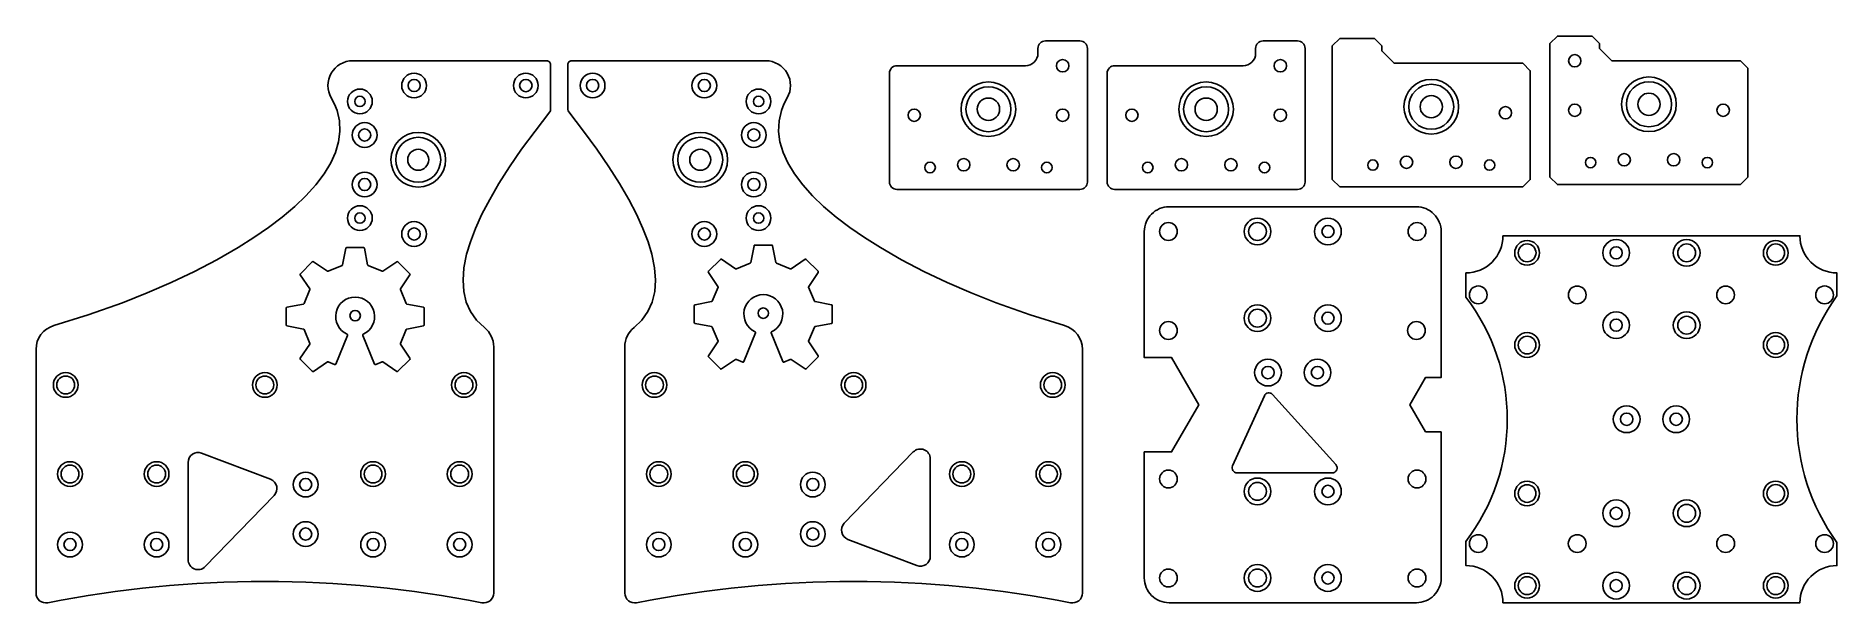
# Model space of a CAD drawing. Header units: millimetres. Extents: x 2 to 730, y 3 to 232.
import ezdxf

# ---------------------------------------------------------------- set-up
doc = ezdxf.new("R2010")
doc.units = ezdxf.units.MM

msp = doc.modelspace()

# ---------------------------------------------------------------- linework, layer by layer
for points in [[(347, 217), (347, 173, 0.414214), (350, 170), (424, 170, 0.414214), (427, 173), (427, 227, 0.414214), (424, 230), (410, 230, 0.414214), (407, 227), (407, 225, -0.414214), (402, 220), (350, 220, 0.414214)], [(435, 217), (435, 173, 0.414214), (438, 170), (512, 170, 0.414214), (515, 173), (515, 227, 0.414214), (512, 230), (498, 230, 0.414214), (495, 227), (495, 225, -0.414214), (490, 220), (438, 220, 0.414214)], [(210, 202.26), (210, 220.5, 0.414214), (208.5, 222), (130.01, 222, 0.578079), (121.36, 206.98), (122.68, 204.43), (123.67, 201.87), (124.63, 197.68), (124.82, 193.46), (124.27, 189.22), (123.02, 184.97), (121.11, 180.72), (118.42, 176.27), (115.08, 171.85), (111.13, 167.46), (106.61, 163.12), (101.56, 158.84), (96.02, 154.64), (90.04, 150.52), (83.66, 146.5), (75.12, 141.6), (66.1, 136.9), (56.67, 132.42), (46.92, 128.18), (36.92, 124.22), (23.12, 119.31), (9.23, 115, 0.334314), (2, 105.39), (2, 6.9, 0.472916), (6.78, 2.98, -0.098411), (182.22, 2.98, 0.472916), (187, 6.9), (187, 106.41, 0.22725), (183.26, 114.21), (180.11, 117.24), (177.67, 120.67), (175.93, 124.52), (174.92, 128.73), (174.61, 133.36), (174.99, 138.38), (176.08, 143.81), (177.6, 148.89), (179.67, 154.28), (182.27, 159.97), (185.4, 165.98), (189.14, 172.41), (193.44, 179.16), (198.3, 186.23), (203.71, 193.62), (209.67, 201.33, 0.169293)], [(305.64, 206.98, 0.578079), (296.99, 222), (218.5, 222, 0.414214), (217, 220.5), (217, 202.26, 0.169293), (217.33, 201.33), (223.29, 193.62), (228.7, 186.23), (233.56, 179.16), (237.86, 172.41), (241.6, 165.98), (244.73, 159.97), (247.33, 154.28), (249.4, 148.89), (250.92, 143.81), (252.01, 138.38), (252.39, 133.36), (252.08, 128.73), (251.07, 124.52), (249.33, 120.67), (246.89, 117.24), (243.74, 114.21, 0.22725), (240, 106.41), (240, 6.9, 0.472916), (244.78, 2.98, -0.098411), (420.22, 2.98, 0.472916), (425, 6.9), (425, 105.39, 0.334314), (417.77, 115), (403.88, 119.31), (390.08, 124.22), (380.08, 128.18), (370.33, 132.42), (360.9, 136.9), (351.88, 141.6), (343.34, 146.5), (336.96, 150.52), (330.98, 154.64), (325.44, 158.84), (320.39, 163.12), (315.87, 167.46), (311.92, 171.85), (308.58, 176.27), (305.89, 180.72), (303.98, 184.97), (302.73, 189.22), (302.18, 193.46), (302.37, 197.68), (303.33, 201.87), (304.32, 204.43)], [(563.65, 72), (570, 72), (570, 13, -0.414214), (560, 3), (460, 3, -0.414214), (450, 13), (450, 63.95), (461, 63.95), (472, 83), (461, 102.05), (450, 102.05), (450, 153, -0.414214), (460, 163), (560, 163, -0.414214), (570, 153), (570, 94), (563.65, 94), (557.3, 83)], [(134.29, 111.48, 4.564396), (127.71, 111.48, -0.401467), (127.89, 111.02), (123.17, 99.45, -0.415695), (122.69, 99.25), (120.13, 100.31, 0.252019), (119.79, 100.28), (114.15, 96.46, -0.359432), (113.69, 96.51), (108.87, 101.33, -0.359432), (108.83, 101.78), (112.65, 107.43, 0.252019), (112.68, 107.76), (110.36, 113.37, 0.252019), (110.09, 113.58), (103.41, 114.87, -0.359432), (103.11, 115.23), (103.11, 122.04, -0.359432), (103.41, 122.4), (110.09, 123.69, 0.252019), (110.36, 123.9), (112.68, 129.51, 0.252019), (112.65, 129.84), (108.83, 135.49, -0.359432), (108.87, 135.94), (113.69, 140.76, -0.359432), (114.15, 140.81), (119.79, 136.99, 0.252019), (120.13, 136.96), (125.73, 139.28, 0.252019), (125.95, 139.54), (127.24, 146.23, -0.359432), (127.59, 146.52), (134.41, 146.52, -0.359432), (134.76, 146.23), (136.05, 139.54, 0.252019), (136.27, 139.28), (141.87, 136.96, 0.252019), (142.21, 136.99), (147.85, 140.81, -0.359432), (148.31, 140.76), (153.13, 135.94, -0.359432), (153.17, 135.49), (149.35, 129.84, 0.252019), (149.32, 129.51), (151.64, 123.9, 0.252019), (151.91, 123.69), (158.59, 122.4, -0.359432), (158.89, 122.04), (158.89, 115.23, -0.359432), (158.59, 114.87), (151.91, 113.58, 0.252019), (151.64, 113.37), (149.32, 107.76, 0.252019), (149.35, 107.43), (153.17, 101.78, -0.359432), (153.13, 101.33), (148.31, 96.51, -0.359432), (147.85, 96.46), (142.21, 100.28, 0.252019), (141.87, 100.31), (139.31, 99.25, -0.415695), (138.83, 99.45), (134.11, 111.02, -0.401467)], [(299.29, 112.48, 4.564396), (292.71, 112.48, -0.401467), (292.89, 112.02), (288.17, 100.45, -0.415695), (287.69, 100.25), (285.13, 101.31, 0.252019), (284.79, 101.28), (279.15, 97.46, -0.359432), (278.69, 97.51), (273.87, 102.33, -0.359432), (273.83, 102.78), (277.65, 108.43, 0.252019), (277.68, 108.76), (275.36, 114.37, 0.252019), (275.09, 114.58), (268.41, 115.87, -0.359432), (268.11, 116.23), (268.11, 123.04, -0.359432), (268.41, 123.4), (275.09, 124.69, 0.252019), (275.36, 124.9), (277.68, 130.51, 0.252019), (277.65, 130.84), (273.83, 136.49, -0.359432), (273.87, 136.94), (278.69, 141.76, -0.359432), (279.15, 141.81), (284.79, 137.99, 0.252019), (285.13, 137.96), (290.73, 140.28, 0.252019), (290.95, 140.54), (292.24, 147.23, -0.359432), (292.59, 147.52), (299.41, 147.52, -0.359432), (299.76, 147.23), (301.05, 140.54, 0.252019), (301.27, 140.28), (306.87, 137.96, 0.252019), (307.21, 137.99), (312.85, 141.81, -0.359432), (313.31, 141.76), (318.13, 136.94, -0.359432), (318.17, 136.49), (314.35, 130.84, 0.252019), (314.32, 130.51), (316.64, 124.9, 0.252019), (316.91, 124.69), (323.59, 123.4, -0.359432), (323.89, 123.04), (323.89, 116.23, -0.359432), (323.59, 115.87), (316.91, 114.58, 0.252019), (316.64, 114.37), (314.32, 108.76, 0.252019), (314.35, 108.43), (318.17, 102.78, -0.359432), (318.13, 102.33), (313.31, 97.51, -0.359432), (312.85, 97.46), (307.21, 101.28, 0.252019), (306.87, 101.31), (304.31, 100.25, -0.415695), (303.83, 100.45), (299.11, 112.02, -0.401467)], [(595, 151.27), (715.01, 151.27, 0.414214), (730.01, 136.27), (730.01, 126.96, 0.325511), (730.01, 27.31), (730.01, 18, 0.414214), (715.01, 3), (595, 3, 0.414214), (580, 18), (580, 27.74, 0.338655), (580, 126.53), (580, 136.27, 0.414214)], [(487.49, 55.47), (525.96, 55.47, 0.649997), (527.44, 58.81), (501.84, 87.16, 0.540099), (498.53, 86.64), (485.67, 58.3, 0.545282)], [(68.92, 63.45, 0.524549), (63.5, 59.71), (63.5, 20.38, 0.673897), (70.37, 17.59), (98.26, 46.38, 0.539455), (96.81, 52.9)], [(358.08, 18.05), (330.19, 28.6, -0.539455), (328.74, 35.12), (356.63, 63.91, -0.673897), (363.5, 61.12), (363.5, 21.79, -0.524549)]]:
    msp.add_lwpolyline(points, format="xyb", close=True)
for points in [[(529, 171, 0), (526, 174, 0), (526, 228, 0), (529, 231, 0), (543, 231, 0), (546, 228, 0), (546, 226, 0), (551, 221, 0), (603, 221, 0), (606, 218, 0), (606, 174, 0), (603, 171, 0)], [(634, 229, 0), (634, 227, 0), (639, 222, 0), (691, 222, 0), (694, 219, 0), (694, 175, 0), (691, 172, 0), (617, 172, 0), (614, 175, 0), (614, 229, 0), (617, 232, 0), (631, 232, 0)]]:
    msp.add_polyline3d(points, close=True)
for centre, radius in [((417, 220), 2.5), ((505, 220), 2.5), ((624, 222), 2.5), ((154.84, 212), 5), ((154.84, 212), 2.45), ((200, 212), 5), ((200, 212), 2.5), ((227, 212), 5), ((227, 212), 2.5), ((272.16, 212), 5), ((272.16, 212), 2.45), ((387, 202.43), 11.05), ((387, 202.43), 9.1), ((475, 202.43), 11.05), ((475, 202.43), 9.1), ((566, 203.43), 11.05), ((566, 203.43), 9.1), ((654, 204.43), 11.05), ((654, 204.43), 9.1), ((132.93, 205.57), 5), ((132.93, 205.57), 2.1), ((294.07, 205.57), 5), ((294.07, 205.57), 2.1), ((387, 202.43), 4.5), ((475, 202.43), 4.5), ((566, 203.43), 4.5), ((624, 202), 2.5), ((654, 204.43), 4.5), ((684, 202), 2.5), ((134.84, 192), 5), ((292.16, 192), 5), ((357, 200), 2.5), ((417, 200), 2.5), ((445, 200), 2.5), ((505, 200), 2.5), ((596, 201), 2.5), ((134.84, 192), 2.45), ((156.5, 182), 11.05), ((156.5, 182), 9.1), ((270.5, 182), 11.05), ((270.5, 182), 9.1), ((292.16, 192), 2.45), ((156.5, 182), 4.25), ((270.5, 182), 4.25), ((377, 180), 2.5), ((397, 180), 2.5), ((465, 180), 2.5), ((485, 180), 2.5), ((556, 181), 2.5), ((576, 181), 2.5), ((630.4, 180.86), 2.1), ((644, 182), 2.5), ((664, 182), 2.5), ((677.6, 180.86), 2.1), ((134.84, 172), 5), ((292.16, 172), 5), ((363.4, 178.86), 2.15), ((410.6, 178.86), 2.15), ((451.4, 178.86), 2.15), ((498.6, 178.86), 2.15), ((542.4, 179.86), 2.1), ((589.6, 179.86), 2.1), ((134.84, 172), 2.45), ((292.16, 172), 2.45), ((132.93, 158.43), 5), ((132.93, 158.43), 2.1), ((294.07, 158.43), 5), ((294.07, 158.43), 2.1), ((154.84, 152), 5), ((154.84, 152), 2.45), ((272.16, 152), 5), ((272.16, 152), 2.45), ((459.75, 153), 3.6), ((495.75, 153), 5.4), ((495.75, 153), 3.6), ((524.25, 153), 5.4), ((524.25, 153), 2.45), ((560.25, 153), 3.6), ((604.75, 144.38), 5), ((604.75, 144.38), 3.6), ((640.75, 144.38), 5.4), ((640.75, 144.38), 2.45), ((669.25, 144.38), 5.4), ((669.25, 144.38), 3.6), ((705.25, 144.38), 5), ((705.25, 144.38), 3.6), ((585, 127.39), 3.6), ((625, 127.39), 3.57), ((685, 127.39), 3.57), ((725, 127.39), 3.6), ((131, 119), 2.1), ((296, 120), 2.1), ((459.75, 113), 3.6), ((495.75, 118), 5.4), ((495.75, 118), 3.6), ((524.25, 118), 5.4), ((524.25, 118), 2.45), ((560, 113), 3.6), ((640.75, 115.14), 5.4), ((640.75, 115.14), 2.45), ((669.25, 115.14), 5.4), ((669.25, 115.14), 3.6), ((604.75, 107.14), 5), ((604.75, 107.14), 3.57), ((705.25, 107.14), 5), ((705.25, 107.14), 3.6), ((14, 91), 5), ((94.5, 91), 5), ((175, 91), 5), ((252, 91), 5), ((332.5, 91), 5), ((413, 91), 5), ((500, 96), 5.4), ((500, 96), 2.5), ((520, 96), 5.4), ((520, 96), 2.5), ((14, 91), 3.6), ((94.5, 91), 3.6), ((175, 91), 3.6), ((252, 91), 3.6), ((332.5, 91), 3.6), ((413, 91), 3.6), ((645, 77.14), 5.4), ((665, 77.14), 5.4), ((645, 77.14), 2.5), ((665, 77.14), 2.5), ((15.75, 55), 5), ((15.75, 55), 3.6), ((50.75, 55), 5), ((50.75, 55), 3.6), ((138.25, 55), 5), ((138.25, 55), 3.6), ((173.25, 55), 5), ((173.25, 55), 3.6), ((253.75, 55), 5), ((253.75, 55), 3.6), ((288.75, 55), 5), ((288.75, 55), 3.6), ((376.25, 55), 5), ((376.25, 55), 3.6), ((411.25, 55), 5), ((411.25, 55), 3.6), ((111, 50.75), 5), ((111, 50.75), 2.45), ((316, 50.75), 5), ((316, 50.75), 2.45), ((459.75, 53), 3.6), ((495.75, 48), 5.4), ((495.75, 48), 3.6), ((524.25, 48), 5.4), ((560.25, 53), 3.6), ((604.75, 47.13), 5), ((705.25, 47.13), 5), ((524.25, 48), 2.45), ((604.75, 47.13), 3.57), ((640.75, 39.14), 5.4), ((669.25, 39.14), 5.4), ((705.25, 47.13), 3.6), ((640.75, 39.14), 2.45), ((669.25, 39.14), 3.6), ((15.75, 26.5), 5), ((50.75, 26.5), 5), ((111, 30.75), 5), ((111, 30.75), 2.45), ((138.25, 26.5), 5), ((173.25, 26.5), 5), ((253.75, 26.5), 5), ((288.75, 26.5), 5), ((316, 30.75), 5), ((316, 30.75), 2.45), ((376.25, 26.5), 5), ((411.25, 26.5), 5), ((585, 26.89), 3.6), ((625, 26.89), 3.6), ((685, 26.89), 3.6), ((725, 26.89), 3.6), ((15.75, 26.5), 2.45), ((50.75, 26.5), 2.45), ((138.25, 26.5), 2.45), ((173.25, 26.5), 2.45), ((253.75, 26.5), 2.45), ((288.75, 26.5), 2.45), ((376.25, 26.5), 2.45), ((411.25, 26.5), 2.45), ((459.75, 13), 3.6), ((495.75, 13), 5.4), ((495.75, 13), 3.6), ((524.25, 13), 5.4), ((524.25, 13), 2.45), ((560.25, 13), 3.6), ((604.75, 9.9), 5), ((640.75, 9.9), 5.4), ((669.25, 9.9), 5.4), ((705.25, 9.9), 5), ((604.75, 9.9), 3.6), ((640.75, 9.9), 2.45), ((669.25, 9.9), 3.6), ((705.25, 9.9), 3.6)]:
    msp.add_circle(centre, radius)

doc.saveas('drawing.dxf')
